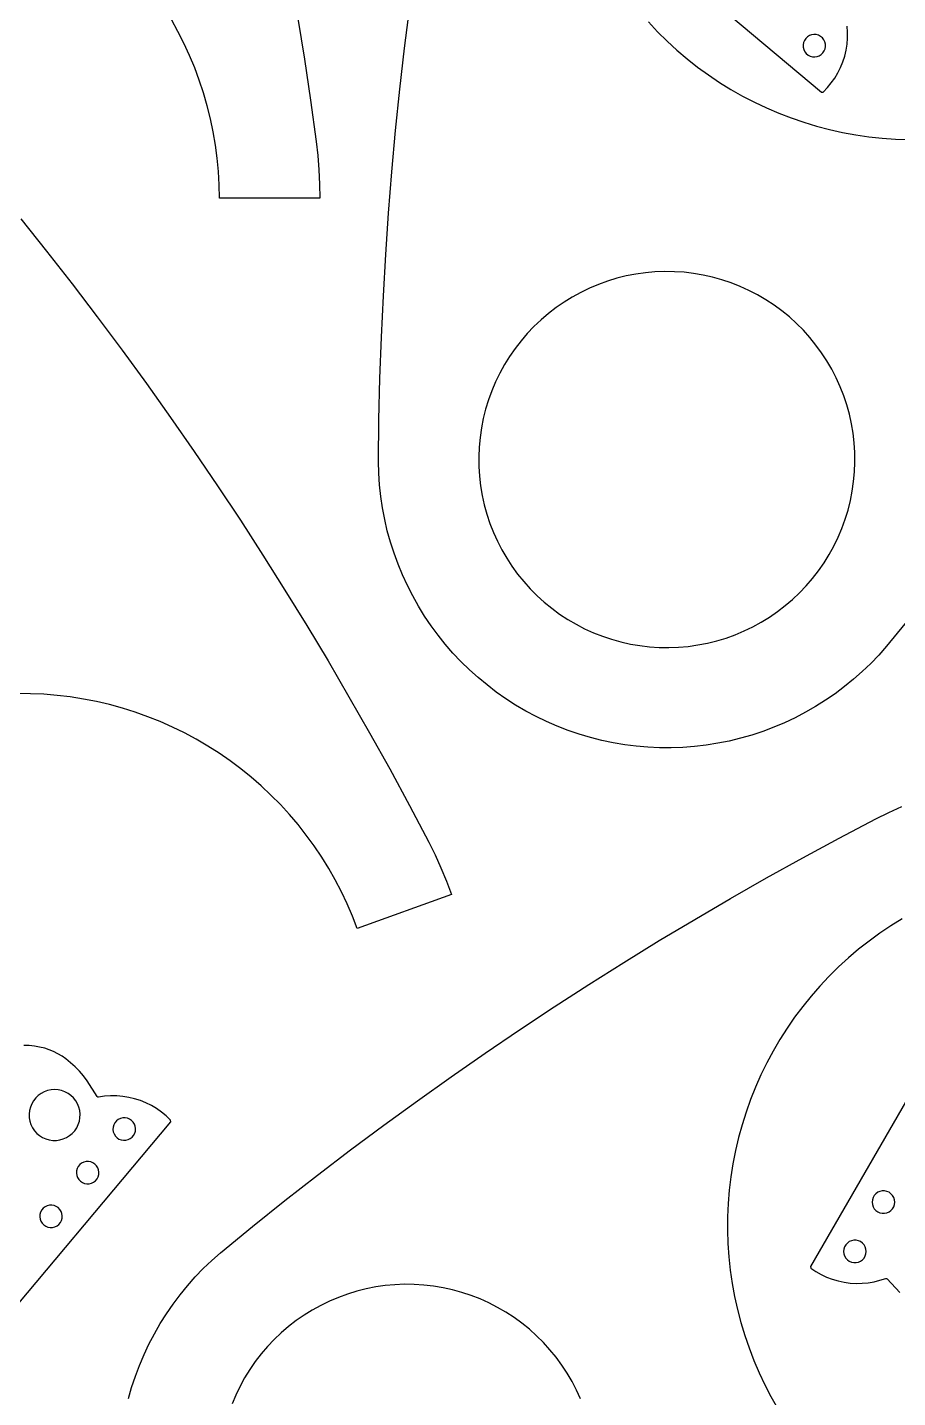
# Model space of a CAD drawing. Extents: x 0 to 1250, y 0 to 2500.
# Drawn here: x 815.9 to 885.3, y 533.3 to 642.6 of the extents above; entities that cross this region are included whole.
import ezdxf

# ---------------------------------------------------------------- set-up
doc = ezdxf.new("R2010")
doc.units = 0
doc.layers.get('0').update_dxf_attribs({"linetype": 'CONTINUOUS', "lineweight": 25})

msp = doc.modelspace()

# ---------------------------------------------------------------- linework, layer by layer
for points in [[(860.955, 652.732), (879.203, 637.421), (879.337, 637.425), (879.67, 637.775), (879.975, 638.149), (880.252, 638.544), (880.498, 638.959), (880.712, 639.392), (880.893, 639.839), (881.04, 640.299), (881.152, 640.769), (881.228, 641.246), (881.268, 641.727), (881.272, 642.209), (881.239, 642.691)], [(886.456, 595.747), (884.379, 593.205), (883.761, 592.508), (883.116, 591.836), (882.444, 591.191), (881.746, 590.574), (881.024, 589.985), (880.279, 589.426), (879.511, 588.898), (878.723, 588.401), (877.916, 587.937), (877.09, 587.505), (876.247, 587.108), (875.389, 586.745), (874.517, 586.417), (873.633, 586.124), (872.737, 585.868), (871.832, 585.648), (870.918, 585.465), (869.998, 585.319), (869.073, 585.211), (868.144, 585.14), (867.213, 585.106), (866.282, 585.111), (865.351, 585.153), (864.423, 585.233), (863.498, 585.35), (862.58, 585.505), (861.668, 585.696), (860.765, 585.925), (859.872, 586.19), (858.99, 586.491), (858.121, 586.827), (857.267, 587.198), (856.428, 587.604), (855.607, 588.043), (854.803, 588.515), (854.02, 589.019), (853.258, 589.554), (852.518, 590.12), (851.801, 590.716), (851.109, 591.34), (850.443, 591.991), (849.804, 592.669), (849.193, 593.372), (848.611, 594.1), (848.059, 594.85), (847.538, 595.622), (847.048, 596.415), (846.591, 597.227), (846.167, 598.056), (845.777, 598.902), (845.422, 599.764), (845.102, 600.638), (844.817, 601.525), (844.569, 602.423), (844.357, 603.331), (844.182, 604.246), (844.045, 605.167), (843.945, 606.093), (843.882, 607.023), (843.857, 607.954), (843.9, 611.26), (843.98, 614.565), (844.097, 617.869), (844.251, 621.172), (844.441, 624.473), (844.668, 627.771), (844.932, 631.067), (845.232, 634.359), (845.569, 637.648), (845.942, 640.933), (846.352, 644.214)], [(837.44, 643.302), (837.96, 640.038), (838.445, 636.767), (838.892, 633.491), (839.017, 632.36), (839.105, 631.224), (839.159, 630.087), (839.176, 628.949), (831.176, 628.949), (831.156, 630.014), (831.097, 631.079), (830.997, 632.14), (830.858, 633.196), (830.679, 634.247), (830.462, 635.291), (830.205, 636.325), (829.91, 637.349), (829.577, 638.362), (829.206, 639.361), (828.798, 640.346), (828.354, 641.314), (827.874, 642.266), (827.358, 643.199)], [(865.391, 643.013), (866.121, 642.236), (866.879, 641.487), (867.665, 640.767), (868.477, 640.077), (869.314, 639.418), (870.176, 638.79), (871.06, 638.195), (871.966, 637.634), (872.892, 637.106), (873.838, 636.614), (874.801, 636.158), (875.781, 635.738), (876.775, 635.355), (877.783, 635.009), (878.804, 634.701), (879.835, 634.432), (880.876, 634.201), (881.924, 634.009), (882.979, 633.857), (884.039, 633.744), (885.102, 633.671), (886.167, 633.638)], [(815.34, 627.303), (817.403, 624.719), (819.438, 622.113), (821.443, 619.484), (823.419, 616.834), (825.365, 614.161), (827.282, 611.467), (829.168, 608.752), (831.024, 606.016), (832.85, 603.259), (834.645, 600.483), (836.408, 597.687), (838.141, 594.871), (839.842, 592.036), (841.512, 589.182), (843.15, 586.31), (844.756, 583.42), (846.329, 580.513), (847.871, 577.588), (848.374, 576.567), (848.846, 575.53), (849.285, 574.48), (849.691, 573.416), (842.173, 570.68), (841.79, 571.675), (841.37, 572.654), (840.914, 573.617), (840.421, 574.563), (839.894, 575.489), (839.333, 576.395), (838.738, 577.279), (838.11, 578.141), (837.451, 578.978), (836.761, 579.79), (836.041, 580.576), (835.292, 581.335), (834.515, 582.064), (833.712, 582.765), (832.882, 583.434), (832.029, 584.073), (831.152, 584.679), (830.253, 585.251), (829.333, 585.79), (828.394, 586.294), (827.437, 586.762), (826.462, 587.195), (825.473, 587.59), (824.469, 587.948), (823.452, 588.269), (822.425, 588.551), (821.387, 588.795), (820.341, 588.999), (819.288, 589.165), (818.23, 589.291), (817.167, 589.377), (816.103, 589.424), (815.037, 589.43)], [(823.925, 533.186), (824.181, 534.082), (824.474, 534.966), (824.802, 535.838), (825.165, 536.696), (825.562, 537.539), (825.994, 538.364), (826.458, 539.172), (826.955, 539.96), (827.483, 540.728), (828.042, 541.473), (828.63, 542.195), (829.248, 542.893), (829.893, 543.565), (830.565, 544.21), (831.262, 544.828), (833.822, 546.92), (836.406, 548.983), (839.012, 551.017), (841.641, 553.023), (844.291, 554.998), (846.964, 556.945), (849.658, 558.861), (852.373, 560.748), (855.109, 562.604), (857.866, 564.429), (860.642, 566.224), (863.438, 567.988), (866.254, 569.721), (869.089, 571.422), (871.943, 573.092), (874.815, 574.729), (877.705, 576.335), (880.612, 577.909), (883.537, 579.45), (884.558, 579.954), (885.595, 580.425)], [(885.636, 571.474), (884.73, 570.912), (883.846, 570.317), (882.984, 569.69), (882.147, 569.031), (881.335, 568.34), (880.549, 567.62), (879.79, 566.871), (879.061, 566.095), (878.36, 565.291), (877.691, 564.462), (877.052, 563.608), (876.446, 562.731), (875.874, 561.832), (875.335, 560.913), (874.831, 559.974), (874.363, 559.016), (873.93, 558.042), (873.535, 557.052), (873.177, 556.048), (872.856, 555.032), (872.574, 554.004), (872.33, 552.967), (872.126, 551.921), (871.96, 550.868), (871.834, 549.809), (871.748, 548.747), (871.701, 547.682), (871.695, 546.616), (871.728, 545.551), (871.801, 544.488), (871.914, 543.428), (872.066, 542.373), (872.258, 541.324), (872.488, 540.284), (872.758, 539.253), (873.066, 538.232), (873.411, 537.224), (873.794, 536.229), (874.215, 535.25), (874.671, 534.287), (875.163, 533.341), (875.69, 532.415)], [(890.222, 564.343), (878.312, 543.714), (878.34, 543.583), (878.742, 543.316), (879.163, 543.08), (879.601, 542.876), (880.052, 542.706), (880.515, 542.57), (880.988, 542.47), (881.466, 542.405), (881.948, 542.376), (882.43, 542.384), (882.911, 542.428), (883.387, 542.509), (883.856, 542.624), (884.314, 542.775), (884.375, 542.778), (884.426, 542.745), (885.448, 541.648)], [(811.981, 537.024), (827.292, 555.272), (827.287, 555.406), (826.938, 555.739), (826.564, 556.044), (826.169, 556.321), (825.753, 556.567), (825.321, 556.781), (824.873, 556.962), (824.413, 557.109), (823.944, 557.221), (823.467, 557.297), (822.986, 557.337), (822.503, 557.341), (822.022, 557.308), (821.544, 557.239), (821.484, 557.247), (821.439, 557.288), (820.624, 558.546), (820.33, 558.935), (820.013, 559.304), (819.674, 559.655), (819.315, 559.984), (818.937, 560.291), (818.626, 560.508), (818.299, 560.702), (817.96, 560.871), (817.609, 561.017), (817.249, 561.136), (816.838, 561.235), (816.421, 561.305), (815.999, 561.345), (815.577, 561.354)], [(859.973, 533.155), (859.653, 533.858), (859.298, 534.544), (858.908, 535.21), (858.484, 535.856), (858.028, 536.479), (857.54, 537.078), (857.022, 537.651), (856.475, 538.196), (855.9, 538.713), (855.3, 539.199), (854.676, 539.654), (854.029, 540.076), (853.361, 540.464), (852.674, 540.817), (851.97, 541.135), (851.25, 541.415), (850.517, 541.659), (849.772, 541.864), (849.018, 542.031), (848.256, 542.158), (847.489, 542.246), (846.718, 542.295), (845.946, 542.304), (845.174, 542.273), (844.405, 542.202), (843.64, 542.092), (842.882, 541.943), (842.133, 541.755), (841.395, 541.528), (840.669, 541.264), (839.957, 540.963), (839.263, 540.625), (838.586, 540.253), (837.93, 539.846), (837.295, 539.405), (836.684, 538.933), (836.098, 538.43), (835.539, 537.897), (835.007, 537.336), (834.506, 536.749), (834.035, 536.136), (833.597, 535.5), (833.191, 534.843), (832.821, 534.165), (832.485, 533.469), (832.186, 532.757)]]:
    msp.add_lwpolyline(points)
for points in [[(879.311, 640.543), (879.416, 640.699), (879.487, 640.873), (879.519, 641.059), (879.513, 641.247), (879.467, 641.429), (879.385, 641.598), (879.269, 641.747), (879.125, 641.868), (878.959, 641.956), (878.778, 642.008), (878.59, 642.021), (878.404, 641.995), (878.227, 641.93), (878.067, 641.831), (877.932, 641.7), (877.827, 641.544), (877.756, 641.37), (877.724, 641.184), (877.73, 640.996), (877.776, 640.814), (877.858, 640.645), (877.974, 640.496), (878.118, 640.375), (878.284, 640.287), (878.465, 640.235), (878.653, 640.222), (878.839, 640.248), (879.016, 640.313), (879.176, 640.412)], [(861.726, 594.008), (862.459, 593.763), (863.203, 593.555), (863.957, 593.387), (864.718, 593.257), (865.485, 593.166), (866.256, 593.116), (867.028, 593.104), (867.8, 593.133), (868.57, 593.202), (869.334, 593.31), (870.093, 593.457), (870.842, 593.643), (871.581, 593.867), (872.308, 594.129), (873.02, 594.428), (873.716, 594.764), (874.394, 595.135), (875.051, 595.54), (875.687, 595.978), (876.3, 596.449), (876.887, 596.951), (877.448, 597.482), (877.981, 598.041), (878.484, 598.627), (878.956, 599.238), (879.397, 599.873), (879.804, 600.529), (880.177, 601.206), (880.514, 601.901), (880.815, 602.612), (881.079, 603.338), (881.306, 604.076), (881.494, 604.826), (881.643, 605.583), (881.753, 606.348), (881.824, 607.117), (881.855, 607.889), (881.846, 608.661), (881.798, 609.432), (881.709, 610.2), (881.582, 610.961), (881.415, 611.716), (881.21, 612.46), (880.967, 613.193), (880.686, 613.913), (880.368, 614.617), (880.015, 615.304), (879.627, 615.972), (879.205, 616.619), (878.75, 617.243), (878.264, 617.844), (877.748, 618.418), (877.202, 618.965), (876.629, 619.483), (876.03, 619.971), (875.407, 620.428), (874.762, 620.851), (874.095, 621.241), (873.409, 621.597), (872.706, 621.916), (871.987, 622.199), (871.254, 622.444), (870.51, 622.652), (869.757, 622.82), (868.995, 622.95), (868.228, 623.041), (867.457, 623.091), (866.685, 623.103), (865.913, 623.074), (865.144, 623.005), (864.379, 622.897), (863.62, 622.75), (862.871, 622.564), (862.132, 622.34), (861.405, 622.078), (860.693, 621.779), (859.997, 621.443), (859.319, 621.072), (858.662, 620.667), (858.026, 620.229), (857.413, 619.758), (856.826, 619.256), (856.265, 618.725), (855.732, 618.166), (855.229, 617.58), (854.757, 616.969), (854.316, 616.334), (853.909, 615.678), (853.537, 615.001), (853.199, 614.306), (852.898, 613.595), (852.634, 612.869), (852.407, 612.131), (852.219, 611.381), (852.07, 610.624), (851.96, 609.859), (851.889, 609.09), (851.858, 608.318), (851.867, 607.546), (851.916, 606.775), (852.004, 606.007), (852.131, 605.246), (852.298, 604.491), (852.503, 603.747), (852.747, 603.014), (853.027, 602.294), (853.345, 601.59), (853.698, 600.903), (854.086, 600.235), (854.508, 599.588), (854.963, 598.964), (855.449, 598.363), (855.966, 597.789), (856.511, 597.242), (857.084, 596.724), (857.683, 596.236), (858.306, 595.779), (858.951, 595.356), (859.618, 594.966), (860.304, 594.61), (861.007, 594.291)], [(819.343, 557.366), (819.114, 557.532), (818.864, 557.665), (818.597, 557.762), (818.32, 557.821), (818.037, 557.841), (817.754, 557.821), (817.477, 557.762), (817.21, 557.665), (816.96, 557.532), (816.73, 557.365), (816.526, 557.169), (816.352, 556.945), (816.21, 556.699), (816.104, 556.437), (816.035, 556.161), (816.006, 555.879), (816.015, 555.596), (816.065, 555.317), (816.152, 555.047), (816.277, 554.792), (816.435, 554.557), (816.625, 554.346), (816.842, 554.164), (817.083, 554.014), (817.342, 553.898), (817.614, 553.82), (817.895, 553.781), (818.179, 553.781), (818.46, 553.82), (818.732, 553.898), (818.991, 554.014), (819.232, 554.164), (819.449, 554.346), (819.639, 554.557), (819.797, 554.792), (819.922, 555.047), (820.009, 555.317), (820.058, 555.596), (820.068, 555.879), (820.039, 556.161), (819.97, 556.436), (819.864, 556.699), (819.722, 556.945), (819.547, 557.169)], [(824.17, 555.38), (824.014, 555.485), (823.839, 555.556), (823.654, 555.588), (823.466, 555.582), (823.283, 555.536), (823.114, 555.454), (822.966, 555.338), (822.845, 555.194), (822.757, 555.028), (822.705, 554.847), (822.692, 554.659), (822.718, 554.473), (822.782, 554.296), (822.882, 554.136), (823.013, 554.001), (823.169, 553.896), (823.343, 553.825), (823.528, 553.793), (823.716, 553.799), (823.899, 553.845), (824.068, 553.927), (824.216, 554.043), (824.337, 554.187), (824.426, 554.353), (824.478, 554.534), (824.491, 554.722), (824.464, 554.908), (824.4, 555.085), (824.3, 555.245)], [(821.249, 551.9), (821.094, 552.005), (820.919, 552.075), (820.734, 552.108), (820.546, 552.102), (820.363, 552.056), (820.194, 551.974), (820.046, 551.858), (819.925, 551.714), (819.836, 551.547), (819.785, 551.367), (819.772, 551.179), (819.798, 550.993), (819.862, 550.816), (819.962, 550.656), (820.092, 550.521), (820.248, 550.416), (820.423, 550.345), (820.608, 550.313), (820.796, 550.319), (820.979, 550.365), (821.148, 550.447), (821.296, 550.563), (821.417, 550.707), (821.505, 550.873), (821.557, 551.054), (821.57, 551.242), (821.544, 551.428), (821.48, 551.605), (821.38, 551.764)], [(883.677, 548.084), (883.849, 548.008), (884.033, 547.969), (884.221, 547.969), (884.405, 548.008), (884.577, 548.084), (884.729, 548.195), (884.855, 548.335), (884.949, 548.498), (885.008, 548.677), (885.027, 548.864), (885.008, 549.051), (884.949, 549.23), (884.855, 549.393), (884.729, 549.533), (884.577, 549.643), (884.405, 549.72), (884.221, 549.759), (884.033, 549.759), (883.849, 549.72), (883.677, 549.643), (883.525, 549.533), (883.399, 549.393), (883.305, 549.23), (883.247, 549.051), (883.227, 548.864), (883.247, 548.677), (883.305, 548.498), (883.399, 548.335), (883.525, 548.195)], [(818.329, 548.42), (818.173, 548.525), (817.999, 548.595), (817.814, 548.628), (817.626, 548.621), (817.443, 548.576), (817.274, 548.493), (817.126, 548.378), (817.005, 548.233), (816.916, 548.067), (816.864, 547.886), (816.851, 547.699), (816.878, 547.512), (816.942, 547.336), (817.042, 547.176), (817.172, 547.041), (817.328, 546.936), (817.503, 546.865), (817.688, 546.832), (817.876, 546.839), (818.059, 546.884), (818.228, 546.967), (818.376, 547.083), (818.497, 547.227), (818.585, 547.393), (818.637, 547.574), (818.65, 547.762), (818.624, 547.948), (818.56, 548.125), (818.46, 548.284)], [(881.406, 544.15), (881.578, 544.073), (881.762, 544.034), (881.95, 544.034), (882.134, 544.073), (882.306, 544.15), (882.458, 544.261), (882.584, 544.4), (882.678, 544.563), (882.736, 544.742), (882.756, 544.929), (882.736, 545.117), (882.678, 545.296), (882.584, 545.458), (882.458, 545.598), (882.306, 545.709), (882.134, 545.785), (881.95, 545.824), (881.762, 545.825), (881.578, 545.785), (881.406, 545.709), (881.254, 545.598), (881.128, 545.458), (881.033, 545.296), (880.975, 545.116), (880.956, 544.929), (880.975, 544.742), (881.033, 544.563), (881.128, 544.4), (881.253, 544.261)]]:
    msp.add_lwpolyline(points, close=True)

doc.saveas('drawing.dxf')
